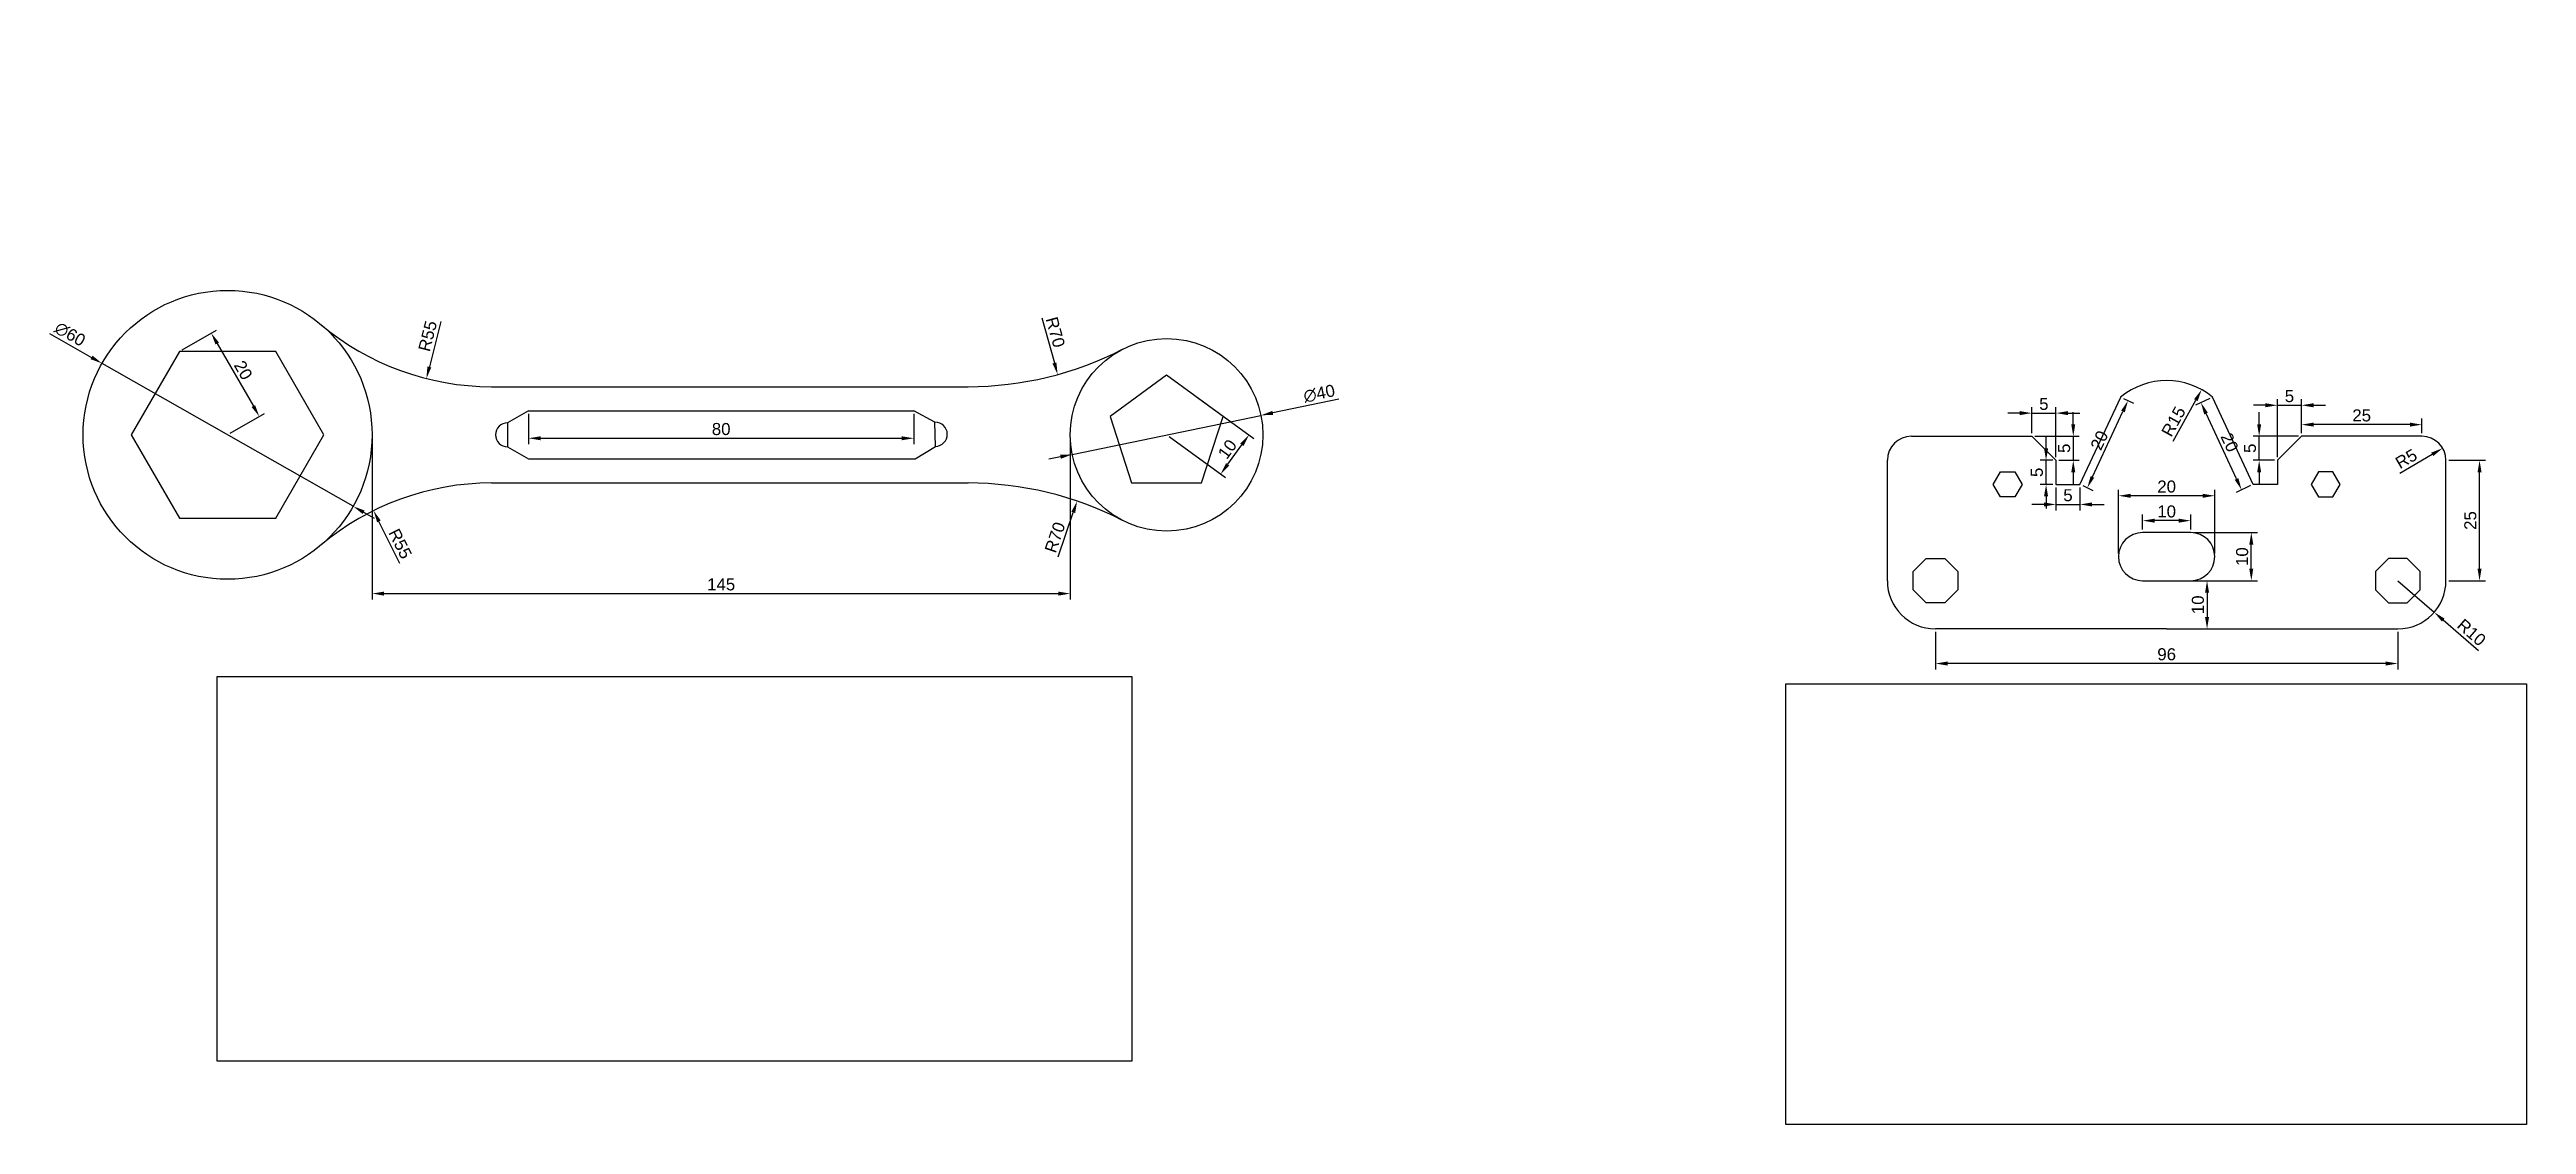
# Model space of a CAD drawing. Header units: millimetres. Extents: x 175 to 689, y 208 to 431.
import ezdxf

# ---------------------------------------------------------------- set-up
doc = ezdxf.new("R2010")
doc.units = ezdxf.units.MM
doc.styles.get("Standard").update_dxf_attribs({"font": 'arial.ttf'})
doc.dimstyles.new('ISO-25', dxfattribs={"dimtxt": 2.5, "dimasz": 2.5, "dimexe": 1.25, "dimexo": 0.625, "dimtad": 1, "dimtxsty": 'Standard', "dimcen": 2.5, "dimadec": 0, "dimazin": 0, "dimtfac": 1, "dimtmove": 0, "dimatfit": 3, "dimfxl": 1, "dimarcsym": 0})
picture_1 = doc.add_image_def('image1.jpg', size_in_pixel=(1805, 759))
picture_2 = doc.add_image_def('image2.jpg', size_in_pixel=(1410, 839))

# ---------------------------------------------------------------- blocks, each defined once
blk = doc.blocks.new('*D4')
at = {"color": 0, "lineweight": -2, "transparency": 16777216}
for p, q in [((274.13, 355.66), (274.13, 349.32)), ((354.13, 355.66), (354.13, 349.32)), ((276.63, 350.57), (351.63, 350.57))]:
    blk.add_line(p, q, dxfattribs=at)
at = {"color": 0, "transparency": 16777216}
for points in [[(276.63, 350.98), (276.63, 350.15), (274.13, 350.57)], [(351.63, 350.98), (351.63, 350.15), (354.13, 350.57)]]:
    blk.add_solid(points, dxfattribs=at)
at = {"layer": 'Defpoints', "color": 0, "transparency": 16777216}
for p in [(274.13, 356.28), (354.13, 356.28), (354.13, 350.57)]:
    blk.add_point(p, dxfattribs=at)
at = {"color": 0, "transparency": 16777216, "insert": (314.13, 352.47), "char_height": 2.5, "attachment_point": 5}
blk.add_mtext('80', dxfattribs=at)
blk = doc.blocks.new('*D5')
at = {"color": 0, "lineweight": -2, "transparency": 16777216}
blk.add_line((247.39, 324.58), (243.06, 333.31), dxfattribs=at)
at = {"color": 0, "transparency": 16777216}
blk.add_solid([(243.44, 333.49), (242.69, 333.12), (241.95, 335.55)], dxfattribs=at)
at = {"layer": 'Defpoints', "color": 0, "transparency": 16777216}
for p in [(241.95, 335.55), (266.41, 286.28)]:
    blk.add_point(p, dxfattribs=at)
at = {"color": 0, "transparency": 16777216, "insert": (247.48, 328.67), "char_height": 2.5, "attachment_point": 5, "rotation": 296.401}
blk.add_mtext('R55', dxfattribs=at)
blk = doc.blocks.new('*D6')
at = {"color": 0, "lineweight": -2, "transparency": 16777216}
blk.add_line((384.09, 325.96), (387.24, 335.15), dxfattribs=at)
at = {"color": 0, "transparency": 16777216}
blk.add_solid([(386.84, 335.29), (387.63, 335.02), (388.05, 337.52)], dxfattribs=at)
at = {"layer": 'Defpoints', "color": 0, "transparency": 16777216}
for p in [(388.05, 337.52), (365.4, 271.28)]:
    blk.add_point(p, dxfattribs=at)
at = {"color": 0, "transparency": 16777216, "insert": (383.46, 329.99), "char_height": 2.5, "attachment_point": 5, "rotation": 71.128}
blk.add_mtext('R70', dxfattribs=at)
blk = doc.blocks.new('*D7')
at = {"color": 0, "lineweight": -2, "transparency": 16777216}
blk.add_line((380.75, 375.57), (383.33, 366.21), dxfattribs=at)
at = {"color": 0, "transparency": 16777216}
blk.add_solid([(383.74, 366.32), (382.93, 366.1), (384, 363.8)], dxfattribs=at)
at = {"layer": 'Defpoints', "color": 0, "transparency": 16777216}
for p in [(365.4, 431.28), (384, 363.8)]:
    blk.add_point(p, dxfattribs=at)
at = {"color": 0, "transparency": 16777216, "insert": (383.54, 372.6), "char_height": 2.5, "attachment_point": 5, "rotation": 285.4052}
blk.add_mtext('R70', dxfattribs=at)
blk = doc.blocks.new('*D8')
at = {"color": 0, "lineweight": -2, "transparency": 16777216}
blk.add_line((255.92, 374.83), (253.53, 365.39), dxfattribs=at)
at = {"color": 0, "transparency": 16777216}
blk.add_solid([(253.13, 365.49), (253.93, 365.28), (252.92, 362.96)], dxfattribs=at)
at = {"layer": 'Defpoints', "color": 0, "transparency": 16777216}
for p in [(266.41, 416.28), (252.92, 362.96)]:
    blk.add_point(p, dxfattribs=at)
at = {"color": 0, "transparency": 16777216, "insert": (253.19, 371.79), "char_height": 2.5, "attachment_point": 5, "rotation": 75.8021}
blk.add_mtext('R55', dxfattribs=at)
blk = doc.blocks.new('*D9')
at = {"color": 0, "lineweight": -2, "transparency": 16777216}
for p, q in [((241.63, 350.66), (241.63, 317.07)), ((386.63, 350.66), (386.63, 317.07)), ((244.13, 318.32), (384.13, 318.32))]:
    blk.add_line(p, q, dxfattribs=at)
at = {"color": 0, "transparency": 16777216}
for points in [[(244.13, 318.73), (244.13, 317.9), (241.63, 318.32)], [(384.13, 318.73), (384.13, 317.9), (386.63, 318.32)]]:
    blk.add_solid(points, dxfattribs=at)
at = {"layer": 'Defpoints', "color": 0, "transparency": 16777216}
for p in [(241.63, 351.28), (386.63, 351.28), (386.63, 318.32)]:
    blk.add_point(p, dxfattribs=at)
at = {"color": 0, "transparency": 16777216, "insert": (314.13, 320.22), "char_height": 2.5, "attachment_point": 5}
blk.add_mtext('145', dxfattribs=at)
blk = doc.blocks.new('*D10')
at = {"color": 0, "lineweight": -2, "transparency": 16777216}
for p, q in [((387.05, 347.23), (426.22, 355.33)), ((442.41, 358.68), (428.67, 355.84)), ((384.6, 346.73), (382.15, 346.22))]:
    blk.add_line(p, q, dxfattribs=at)
at = {"color": 0, "transparency": 16777216}
for points in [[(428.58, 356.25), (428.75, 355.43), (426.22, 355.33)], [(384.52, 347.13), (384.68, 346.32), (387.05, 347.23)]]:
    blk.add_solid(points, dxfattribs=at)
at = {"layer": 'Defpoints', "color": 0, "transparency": 16777216}
for p in [(426.22, 355.33), (387.05, 347.23)]:
    blk.add_point(p, dxfattribs=at)
at = {"color": 0, "transparency": 16777216, "insert": (438.32, 359.85), "char_height": 2.5, "attachment_point": 5, "rotation": 11.6835}
blk.add_mtext('∅40', dxfattribs=at)
blk = doc.blocks.new('*D11')
at = {"color": 0, "lineweight": -2, "transparency": 16777216}
for p, q in [((174.66, 372.32), (183.39, 367.36)), ((237.71, 336.44), (185.56, 366.12)), ((239.88, 335.21), (242.05, 333.97))]:
    blk.add_line(p, q, dxfattribs=at)
at = {"color": 0, "transparency": 16777216}
for points in [[(183.59, 367.72), (183.18, 366.99), (185.56, 366.12)], [(240.09, 335.57), (239.67, 334.85), (237.71, 336.44)]]:
    blk.add_solid(points, dxfattribs=at)
at = {"layer": 'Defpoints', "color": 0, "transparency": 16777216}
for p in [(185.56, 366.12), (237.71, 336.44)]:
    blk.add_point(p, dxfattribs=at)
at = {"color": 0, "transparency": 16777216, "insert": (178.91, 372.17), "char_height": 2.5, "attachment_point": 5, "rotation": 330.357}
blk.add_mtext('∅60', dxfattribs=at)
blk = doc.blocks.new('*D12')
at = {"color": 0, "lineweight": -2, "transparency": 16777216}
for p, q in [((202.18, 368.92), (209.32, 373.04)), ((209.48, 370.25), (216.98, 357.26)), ((212.18, 351.6), (219.32, 355.72))]:
    blk.add_line(p, q, dxfattribs=at)
at = {"color": 0, "transparency": 16777216}
for points in [[(209.84, 370.46), (209.12, 370.04), (208.23, 372.41)], [(217.34, 357.47), (216.62, 357.05), (218.23, 355.09)]]:
    blk.add_solid(points, dxfattribs=at)
at = {"layer": 'Defpoints', "color": 0, "transparency": 16777216}
for p in [(201.63, 368.6), (218.23, 355.09), (211.63, 351.28)]:
    blk.add_point(p, dxfattribs=at)
at = {"color": 0, "transparency": 16777216, "insert": (214.88, 364.7), "char_height": 2.5, "attachment_point": 5, "rotation": 300}
blk.add_mtext('20', dxfattribs=at)
blk = doc.blocks.new('*D13')
at = {"color": 0, "lineweight": -2, "transparency": 16777216}
for p, q in [((413.02, 359.01), (424.74, 350.49)), ((407.14, 350.92), (418.86, 342.4)), ((419.32, 345.16), (422.26, 349.2))]:
    blk.add_line(p, q, dxfattribs=at)
at = {"color": 0, "transparency": 16777216}
for points in [[(421.92, 349.45), (422.59, 348.96), (423.72, 351.23)], [(418.98, 345.4), (419.65, 344.91), (417.85, 343.14)]]:
    blk.add_solid(points, dxfattribs=at)
at = {"layer": 'Defpoints', "color": 0, "transparency": 16777216}
for p in [(412.51, 359.37), (406.63, 351.28), (423.72, 351.23)]:
    blk.add_point(p, dxfattribs=at)
at = {"color": 0, "transparency": 16777216, "insert": (419.25, 348.3), "char_height": 2.5, "attachment_point": 5, "rotation": 54}
blk.add_mtext('10', dxfattribs=at)
blk = doc.blocks.new('*D15')
at = {"color": 0, "lineweight": -2, "transparency": 16777216}
for p, q in [((634.8, 357.42), (632.3, 357.42)), ((637.3, 346.62), (637.3, 358.67)), ((637.3, 357.42), (642.3, 357.42)), ((642.3, 351.62), (642.3, 358.67)), ((644.8, 357.42), (647.3, 357.42))]:
    blk.add_line(p, q, dxfattribs=at)
at = {"color": 0, "transparency": 16777216}
for points in [[(634.8, 357.84), (634.8, 357), (637.3, 357.42)], [(644.8, 357.84), (644.8, 357), (642.3, 357.42)]]:
    blk.add_solid(points, dxfattribs=at)
at = {"layer": 'Defpoints', "color": 0, "transparency": 16777216}
for p in [(642.3, 357.42), (642.3, 350.99), (637.3, 345.99)]:
    blk.add_point(p, dxfattribs=at)
at = {"color": 0, "transparency": 16777216, "insert": (639.8, 359.31), "char_height": 2.5, "attachment_point": 5}
blk.add_mtext('5', dxfattribs=at)
blk = doc.blocks.new('*D16')
at = {"color": 0, "lineweight": -2, "transparency": 16777216}
for p, q in [((633.51, 353.49), (633.51, 355.99)), ((641.67, 350.99), (632.26, 350.99)), ((633.51, 345.99), (633.51, 350.99)), ((636.67, 345.99), (632.26, 345.99)), ((633.51, 343.49), (633.51, 340.99))]:
    blk.add_line(p, q, dxfattribs=at)
at = {"color": 0, "transparency": 16777216}
for points in [[(633.09, 353.49), (633.93, 353.49), (633.51, 350.99)], [(633.09, 343.49), (633.93, 343.49), (633.51, 345.99)]]:
    blk.add_solid(points, dxfattribs=at)
at = {"layer": 'Defpoints', "color": 0, "transparency": 16777216}
for p in [(633.51, 350.99), (642.3, 350.99), (637.3, 345.99)]:
    blk.add_point(p, dxfattribs=at)
at = {"color": 0, "transparency": 16777216, "insert": (631.61, 348.49), "char_height": 2.5, "attachment_point": 5, "rotation": 90}
blk.add_mtext('5', dxfattribs=at)
blk = doc.blocks.new('*D17')
at = {"color": 0, "lineweight": -2, "transparency": 16777216}
for p, q in [((642.3, 351.62), (642.3, 354.65)), ((664.8, 353.4), (644.8, 353.4)), ((667.3, 351.62), (667.3, 354.65))]:
    blk.add_line(p, q, dxfattribs=at)
at = {"color": 0, "transparency": 16777216}
for points in [[(644.8, 353.82), (644.8, 352.99), (642.3, 353.4)], [(664.8, 353.82), (664.8, 352.99), (667.3, 353.4)]]:
    blk.add_solid(points, dxfattribs=at)
at = {"layer": 'Defpoints', "color": 0, "transparency": 16777216}
for p in [(642.3, 353.4), (642.3, 350.99), (667.3, 350.99)]:
    blk.add_point(p, dxfattribs=at)
at = {"color": 0, "transparency": 16777216, "insert": (654.8, 355.3), "char_height": 2.5, "attachment_point": 5}
blk.add_mtext('25', dxfattribs=at)
blk = doc.blocks.new('*D18')
at = {"color": 0, "lineweight": -2, "transparency": 16777216}
blk.add_line((662.71, 343.33), (669.46, 347.24), dxfattribs=at)
at = {"color": 0, "transparency": 16777216}
blk.add_solid([(669.25, 347.6), (669.67, 346.88), (671.62, 348.5)], dxfattribs=at)
at = {"layer": 'Defpoints', "color": 0, "transparency": 16777216}
for p in [(667.3, 345.99), (671.62, 348.5)]:
    blk.add_point(p, dxfattribs=at)
at = {"color": 0, "transparency": 16777216, "insert": (664.05, 346.3), "char_height": 2.5, "attachment_point": 5, "rotation": 30.0923}
blk.add_mtext('R5', dxfattribs=at)
blk = doc.blocks.new('*D19')
at = {"color": 0, "lineweight": -2, "transparency": 16777216}
for p, q in [((662.3, 320.99), (669.86, 314.45)), ((679.09, 306.45), (671.75, 312.81))]:
    blk.add_line(p, q, dxfattribs=at)
at = {"color": 0, "transparency": 16777216}
blk.add_solid([(672.02, 313.12), (671.47, 312.49), (669.86, 314.45)], dxfattribs=at)
at = {"layer": 'Defpoints', "color": 0, "transparency": 16777216}
for p in [(662.3, 320.99), (669.86, 314.45)]:
    blk.add_point(p, dxfattribs=at)
at = {"color": 0, "transparency": 16777216, "insert": (677.61, 310.25), "char_height": 2.5, "attachment_point": 5, "rotation": 319.1176}
blk.add_mtext('R10', dxfattribs=at)
blk = doc.blocks.new('*D20')
at = {"color": 0, "lineweight": -2, "transparency": 16777216}
for p, q in [((672.92, 345.99), (680.52, 345.99)), ((679.27, 323.49), (679.27, 343.49)), ((672.92, 320.99), (680.52, 320.99))]:
    blk.add_line(p, q, dxfattribs=at)
at = {"color": 0, "transparency": 16777216}
for points in [[(678.86, 343.49), (679.69, 343.49), (679.27, 345.99)], [(678.86, 323.49), (679.69, 323.49), (679.27, 320.99)]]:
    blk.add_solid(points, dxfattribs=at)
at = {"layer": 'Defpoints', "color": 0, "transparency": 16777216}
for p in [(672.3, 345.99), (679.27, 345.99), (672.3, 320.99)]:
    blk.add_point(p, dxfattribs=at)
at = {"color": 0, "transparency": 16777216, "insert": (677.37, 333.49), "char_height": 2.5, "attachment_point": 5, "rotation": 90}
blk.add_mtext('25', dxfattribs=at)
blk = doc.blocks.new('*D21')
at = {"color": 0, "lineweight": -2, "transparency": 16777216}
blk.add_line((615.63, 349.96), (620.36, 358.48), dxfattribs=at)
at = {"color": 0, "transparency": 16777216}
blk.add_solid([(619.99, 358.68), (620.72, 358.28), (621.57, 360.67)], dxfattribs=at)
at = {"layer": 'Defpoints', "color": 0, "transparency": 16777216}
for p in [(621.57, 360.67), (614.3, 347.55)]:
    blk.add_point(p, dxfattribs=at)
at = {"color": 0, "transparency": 16777216, "insert": (615.73, 354.05), "char_height": 2.5, "attachment_point": 5, "rotation": 61.0057}
blk.add_mtext('R15', dxfattribs=at)
blk = doc.blocks.new('*D22')
at = {"color": 0, "lineweight": -2, "transparency": 16777216}
for p, q in [((604.3, 326.62), (604.3, 339.88)), ((624.3, 326.62), (624.3, 339.88)), ((621.8, 338.63), (606.8, 338.63))]:
    blk.add_line(p, q, dxfattribs=at)
at = {"color": 0, "transparency": 16777216}
for points in [[(606.8, 339.04), (606.8, 338.21), (604.3, 338.63)], [(621.8, 339.04), (621.8, 338.21), (624.3, 338.63)]]:
    blk.add_solid(points, dxfattribs=at)
at = {"layer": 'Defpoints', "color": 0, "transparency": 16777216}
for p in [(604.3, 338.63), (604.3, 325.99), (624.3, 325.99)]:
    blk.add_point(p, dxfattribs=at)
at = {"color": 0, "transparency": 16777216, "insert": (614.3, 340.53), "char_height": 2.5, "attachment_point": 5}
blk.add_mtext('20', dxfattribs=at)
blk = doc.blocks.new('*D23')
at = {"color": 0, "lineweight": -2, "transparency": 16777216}
for p, q in [((609.3, 331.62), (609.3, 334.71)), ((619.3, 331.62), (619.3, 334.71)), ((616.8, 333.46), (611.8, 333.46))]:
    blk.add_line(p, q, dxfattribs=at)
at = {"color": 0, "transparency": 16777216}
for points in [[(611.8, 333.87), (611.8, 333.04), (609.3, 333.46)], [(616.8, 333.87), (616.8, 333.04), (619.3, 333.46)]]:
    blk.add_solid(points, dxfattribs=at)
at = {"layer": 'Defpoints', "color": 0, "transparency": 16777216}
for p in [(609.3, 333.46), (609.3, 330.99), (619.3, 330.99)]:
    blk.add_point(p, dxfattribs=at)
at = {"color": 0, "transparency": 16777216, "insert": (614.3, 335.36), "char_height": 2.5, "attachment_point": 5}
blk.add_mtext('10', dxfattribs=at)
blk = doc.blocks.new('*D24')
at = {"color": 0, "lineweight": -2, "transparency": 16777216}
for p, q in [((619.92, 330.99), (633.13, 330.99)), ((631.88, 323.49), (631.88, 328.49)), ((619.92, 320.99), (633.13, 320.99))]:
    blk.add_line(p, q, dxfattribs=at)
at = {"color": 0, "transparency": 16777216}
for points in [[(631.46, 328.49), (632.29, 328.49), (631.88, 330.99)], [(631.46, 323.49), (632.29, 323.49), (631.88, 320.99)]]:
    blk.add_solid(points, dxfattribs=at)
at = {"layer": 'Defpoints', "color": 0, "transparency": 16777216}
for p in [(619.3, 330.99), (631.88, 330.99), (619.3, 320.99)]:
    blk.add_point(p, dxfattribs=at)
at = {"color": 0, "transparency": 16777216, "insert": (629.98, 325.99), "char_height": 2.5, "attachment_point": 5, "rotation": 90}
blk.add_mtext('10', dxfattribs=at)
blk = doc.blocks.new('*D25')
at = {"color": 0, "lineweight": -2, "transparency": 16777216}
for p, q in [((566.3, 310.37), (566.3, 302.55)), ((662.3, 310.37), (662.3, 302.55)), ((659.8, 303.8), (568.8, 303.8))]:
    blk.add_line(p, q, dxfattribs=at)
at = {"color": 0, "transparency": 16777216}
for points in [[(568.8, 304.22), (568.8, 303.38), (566.3, 303.8)], [(659.8, 304.22), (659.8, 303.38), (662.3, 303.8)]]:
    blk.add_solid(points, dxfattribs=at)
at = {"layer": 'Defpoints', "color": 0, "transparency": 16777216}
for p in [(566.3, 310.99), (662.3, 310.99), (566.3, 303.8)]:
    blk.add_point(p, dxfattribs=at)
at = {"color": 0, "transparency": 16777216, "insert": (614.3, 305.7), "char_height": 2.5, "attachment_point": 5}
blk.add_mtext('96', dxfattribs=at)
blk = doc.blocks.new('*D26')
at = {"color": 0, "lineweight": -2, "transparency": 16777216}
for p, q in [((614.92, 320.99), (623.94, 320.99)), ((622.69, 318.49), (622.69, 313.49)), ((614.92, 310.99), (623.94, 310.99))]:
    blk.add_line(p, q, dxfattribs=at)
at = {"color": 0, "transparency": 16777216}
for points in [[(622.27, 318.49), (623.11, 318.49), (622.69, 320.99)], [(622.27, 313.49), (623.11, 313.49), (622.69, 310.99)]]:
    blk.add_solid(points, dxfattribs=at)
at = {"layer": 'Defpoints', "color": 0, "transparency": 16777216}
for p in [(614.3, 320.99), (614.3, 310.99), (622.69, 310.99)]:
    blk.add_point(p, dxfattribs=at)
at = {"color": 0, "transparency": 16777216, "insert": (620.79, 315.99), "char_height": 2.5, "attachment_point": 5, "rotation": 90}
blk.add_mtext('10', dxfattribs=at)
blk = doc.blocks.new('*D27')
at = {"color": 0, "lineweight": -2, "transparency": 16777216}
for p, q in [((623.28, 358.85), (620.28, 357.46)), ((628.81, 342.12), (622.47, 355.72)), ((631.73, 340.73), (628.73, 339.33))]:
    blk.add_line(p, q, dxfattribs=at)
at = {"color": 0, "transparency": 16777216}
for points in [[(622.85, 355.89), (622.09, 355.54), (621.41, 357.98)], [(629.19, 342.3), (628.43, 341.95), (629.86, 339.86)]]:
    blk.add_solid(points, dxfattribs=at)
at = {"layer": 'Defpoints', "color": 0, "transparency": 16777216}
for p in [(621.41, 357.98), (623.84, 359.12), (632.3, 340.99)]:
    blk.add_point(p, dxfattribs=at)
at = {"color": 0, "transparency": 16777216, "insert": (627.36, 349.72), "char_height": 2.5, "attachment_point": 5, "rotation": 295}
blk.add_mtext('20', dxfattribs=at)
blk = doc.blocks.new('*D28')
at = {"color": 0, "lineweight": -2, "transparency": 16777216}
for p, q in [((598.88, 342.54), (605.22, 356.14)), ((605.32, 358.85), (607.41, 357.87)), ((596.86, 340.73), (598.96, 339.75))]:
    blk.add_line(p, q, dxfattribs=at)
at = {"color": 0, "transparency": 16777216}
for points in [[(604.85, 356.31), (605.6, 355.96), (606.28, 358.4)], [(598.51, 342.72), (599.26, 342.37), (597.83, 340.28)]]:
    blk.add_solid(points, dxfattribs=at)
at = {"layer": 'Defpoints', "color": 0, "transparency": 16777216}
for p in [(604.75, 359.12), (606.28, 358.4), (596.3, 340.99)]:
    blk.add_point(p, dxfattribs=at)
at = {"color": 0, "transparency": 16777216, "insert": (600.33, 350.14), "char_height": 2.5, "attachment_point": 5, "rotation": 65}
blk.add_mtext('20', dxfattribs=at)
blk = doc.blocks.new('*D29')
at = {"color": 0, "lineweight": -2, "transparency": 16777216}
for p, q in [((591.3, 340.37), (591.3, 335.58)), ((596.3, 340.37), (596.3, 335.58)), ((588.8, 336.83), (586.3, 336.83)), ((591.3, 336.83), (596.3, 336.83)), ((598.8, 336.83), (601.3, 336.83))]:
    blk.add_line(p, q, dxfattribs=at)
at = {"color": 0, "transparency": 16777216}
for points in [[(588.8, 337.25), (588.8, 336.41), (591.3, 336.83)], [(598.8, 337.25), (598.8, 336.41), (596.3, 336.83)]]:
    blk.add_solid(points, dxfattribs=at)
at = {"layer": 'Defpoints', "color": 0, "transparency": 16777216}
for p in [(591.3, 340.99), (596.3, 340.99), (596.3, 336.83)]:
    blk.add_point(p, dxfattribs=at)
at = {"color": 0, "transparency": 16777216, "insert": (593.8, 338.73), "char_height": 2.5, "attachment_point": 5}
blk.add_mtext('5', dxfattribs=at)
blk = doc.blocks.new('*D30')
at = {"color": 0, "lineweight": -2, "transparency": 16777216}
for p, q in [((589.26, 348.49), (589.26, 350.99)), ((590.67, 345.99), (588.01, 345.99)), ((589.26, 340.99), (589.26, 345.99)), ((590.67, 340.99), (588.01, 340.99)), ((589.26, 338.49), (589.26, 335.99))]:
    blk.add_line(p, q, dxfattribs=at)
at = {"color": 0, "transparency": 16777216}
for points in [[(588.84, 348.49), (589.68, 348.49), (589.26, 345.99)], [(588.84, 338.49), (589.68, 338.49), (589.26, 340.99)]]:
    blk.add_solid(points, dxfattribs=at)
at = {"layer": 'Defpoints', "color": 0, "transparency": 16777216}
for p in [(589.26, 345.99), (591.3, 345.99), (591.3, 340.99)]:
    blk.add_point(p, dxfattribs=at)
at = {"color": 0, "transparency": 16777216, "insert": (587.36, 343.49), "char_height": 2.5, "attachment_point": 5, "rotation": 90}
blk.add_mtext('5', dxfattribs=at)
blk = doc.blocks.new('*D31')
at = {"color": 0, "lineweight": -2, "transparency": 16777216}
for p, q in [((583.8, 355.79), (581.3, 355.79)), ((586.3, 351.62), (586.3, 357.04)), ((586.3, 355.79), (591.3, 355.79)), ((591.3, 346.62), (591.3, 357.04)), ((593.8, 355.79), (596.3, 355.79))]:
    blk.add_line(p, q, dxfattribs=at)
at = {"color": 0, "transparency": 16777216}
for points in [[(583.8, 356.21), (583.8, 355.38), (586.3, 355.79)], [(593.8, 356.21), (593.8, 355.38), (591.3, 355.79)]]:
    blk.add_solid(points, dxfattribs=at)
at = {"layer": 'Defpoints', "color": 0, "transparency": 16777216}
for p in [(591.3, 355.79), (586.3, 350.99), (591.3, 345.99)]:
    blk.add_point(p, dxfattribs=at)
at = {"color": 0, "transparency": 16777216, "insert": (588.8, 357.69), "char_height": 2.5, "attachment_point": 5}
blk.add_mtext('5', dxfattribs=at)
blk = doc.blocks.new('*D32')
at = {"color": 0, "lineweight": -2, "transparency": 16777216}
for p, q in [((594.91, 353.49), (594.91, 355.99)), ((586.92, 350.99), (596.16, 350.99)), ((594.91, 350.99), (594.91, 345.99)), ((591.92, 345.99), (596.16, 345.99)), ((594.91, 343.49), (594.91, 340.99))]:
    blk.add_line(p, q, dxfattribs=at)
at = {"color": 0, "transparency": 16777216}
for points in [[(594.49, 353.49), (595.32, 353.49), (594.91, 350.99)], [(594.49, 343.49), (595.32, 343.49), (594.91, 345.99)]]:
    blk.add_solid(points, dxfattribs=at)
at = {"layer": 'Defpoints', "color": 0, "transparency": 16777216}
for p in [(586.3, 350.99), (591.3, 345.99), (594.91, 345.99)]:
    blk.add_point(p, dxfattribs=at)
at = {"color": 0, "transparency": 16777216, "insert": (593.01, 348.49), "char_height": 2.5, "attachment_point": 5, "rotation": 90}
blk.add_mtext('5', dxfattribs=at)

msp = doc.modelspace()

# ---------------------------------------------------------------- linework, layer by layer
for p, q in [((266.407, 361.283), (365.403, 361.283)), ((274.134, 356.283), (354.134, 356.283)), ((596.296, 340.991), (604.749, 359.117)), ((632.296, 340.991), (623.844, 359.117)), ((561.296, 350.991), (586.296, 350.991)), ((591.296, 345.991), (586.296, 350.991)), ((637.296, 345.991), (642.296, 350.991)), ((667.296, 350.991), (642.296, 350.991)), ((274.101, 346.283), (354.383, 346.283)), ((556.296, 320.991), (556.296, 345.991)), ((591.296, 345.991), (591.296, 340.991)), ((637.296, 345.991), (637.296, 340.991)), ((672.296, 320.991), (672.296, 345.991)), ((266.407, 341.283), (365.403, 341.283)), ((591.296, 340.991), (596.296, 340.991)), ((637.296, 340.991), (632.296, 340.991)), ((619.296, 330.991), (609.296, 330.991)), ((609.296, 320.991), (614.296, 320.991)), ((614.296, 320.991), (619.296, 320.991)), ((614.296, 310.991), (566.296, 310.991)), ((614.296, 310.991), (662.296, 310.991))]:
    msp.add_line(p, q)
for points in [[(201.634, 368.603), (191.634, 351.283), (201.634, 333.962), (221.634, 333.962), (231.634, 351.283), (221.634, 368.603)], [(406.634, 363.643), (394.879, 355.102), (399.369, 341.283), (413.9, 341.283), (418.39, 355.102)], [(582.796, 343.589), (584.296, 340.991), (582.796, 338.393), (579.796, 338.393), (578.296, 340.991), (579.796, 343.589)], [(645.796, 343.589), (644.296, 340.991), (645.796, 338.393), (648.796, 338.393), (650.296, 340.991), (648.796, 343.589)], [(568.21, 325.61), (570.916, 322.904), (570.916, 319.077), (568.21, 316.371), (564.383, 316.371), (561.677, 319.077), (561.677, 322.904), (564.383, 325.61)], [(660.383, 325.61), (657.677, 322.904), (657.677, 319.077), (660.383, 316.371), (664.21, 316.371), (666.916, 319.077), (666.916, 322.904), (664.21, 325.61)]]:
    msp.add_lwpolyline(points, close=True)
for points in [[(274.101, 356.283), (269.771, 353.783), (269.771, 348.783), (274.101, 346.283)], [(354.383, 346.283), (358.651, 348.89), (358.527, 353.89), (354.134, 356.283)]]:
    msp.add_lwpolyline(points)
for centre, radius in [((211.634, 351.283), 30), ((406.634, 351.283), 20)]:
    msp.add_circle(centre, radius)
for centre, radius, start, end in [((266.407, 416.283), 55, 229.88083, 270), ((365.403, 431.283), 70, 270, 297.26604), ((614.296, 347.548), 15, 50.46801, 129.53199), ((269.771, 351.283), 2.5, 90, 270), ((358.589, 351.39), 2.501, 271.42214, 91.42214), ((561.296, 345.991), 5, 90, 180), ((667.296, 345.991), 5, 0, 90), ((266.407, 286.283), 55, 90, 130.11917), ((365.403, 271.283), 70, 62.73396, 90), ((609.296, 325.991), 5, 90, 270), ((619.296, 325.991), 5, 270, 90), ((566.296, 320.991), 10, 180, 270), ((662.296, 320.991), 10, 270, 0)]:
    msp.add_arc(centre, radius, start, end)

# ---------------------------------------------------------------- dimensions: what is measured, and where the dimension line sits
for center, mpoint, picture, middle in [((365.403, 431.283), (383.998, 363.798), '*D7', (381.712, 372.096)), ((266.407, 416.283), (252.917, 362.963), '*D8', (255.031, 371.321)), ((614.296, 347.548), (621.567, 360.668), '*D21', (617.388, 353.127)), ((667.296, 345.991), (671.622, 348.498), '*D18', (665.003, 344.662)), ((266.407, 286.283), (241.951, 335.546), '*D5', (245.784, 327.824)), ((365.403, 271.283), (388.045, 337.52), '*D6', (385.261, 329.375))]:
    dim = msp.add_radius_dim(center=center, mpoint=mpoint, dimstyle='ISO-25')
    dim.commit()
    dim.dimension.update_dxf_attribs({"geometry": picture, "text_midpoint": middle, "dimtype": 164})
for p1, p2, picture, middle in [((237.708, 336.445), (185.561, 366.12), '*D11', (177.937, 370.459)), ((387.049, 347.233), (426.22, 355.333), '*D10', (438.717, 357.917))]:
    dim = msp.add_diameter_dim_2p(p1=p1, p2=p2, dimstyle='ISO-25')
    dim.commit()
    dim.dimension.update_dxf_attribs({"geometry": picture, "text_midpoint": middle, "dimtype": 163})
for p1, p2, distance, picture, middle in [((201.634, 368.603), (211.634, 351.283), 7.62, '*D12', (214.88, 364.704)), ((406.634, 351.283), (412.512, 359.373), -13.859, '*D13', (419.247, 348.299)), ((596.296, 340.991), (604.749, 359.117), -1.69, '*D28', (600.331, 350.143)), ((632.296, 340.991), (623.844, 359.117), 2.683, '*D27', (627.362, 349.724))]:
    dim = msp.add_aligned_dim(p1=p1, p2=p2, distance=distance, dimstyle='ISO-25')
    dim.commit()
    dim.dimension.update_dxf_attribs({"geometry": picture, "text_midpoint": middle})
for base, p1, p2, picture, middle in [((642.296, 357.419), (637.296, 345.991), (642.296, 350.991), '*D15', (639.796, 359.315)), ((354.134, 350.565), (274.134, 356.283), (354.134, 356.283), '*D4', (314.134, 352.467)), ((591.296, 355.793), (586.296, 350.991), (591.296, 345.991), '*D31', (588.796, 357.689)), ((642.296, 353.402), (667.296, 350.991), (642.296, 350.991), '*D17', (654.796, 355.303)), ((386.634, 318.316), (241.634, 351.283), (386.634, 351.283), '*D9', (314.134, 320.217)), ((596.296, 336.83), (591.296, 340.991), (596.296, 340.991), '*D29', (593.796, 338.727)), ((604.296, 338.626), (624.296, 325.991), (604.296, 325.991), '*D22', (614.296, 340.528)), ((609.296, 333.456), (619.296, 330.991), (609.296, 330.991), '*D23', (614.296, 335.357)), ((566.296, 303.8), (662.296, 310.991), (566.296, 310.991), '*D25', (614.296, 305.701))]:
    dim = msp.add_linear_dim(base=base, p1=p1, p2=p2, dimstyle='ISO-25')
    dim.commit()
    dim.dimension.update_dxf_attribs({"geometry": picture, "text_midpoint": middle})
for base, p1, p2, picture, middle in [((594.907, 345.991), (586.296, 350.991), (591.296, 345.991), '*D32', (593.011, 348.491)), ((633.509, 350.991), (637.296, 345.991), (642.296, 350.991), '*D16', (631.612, 348.491)), ((589.259, 345.991), (591.296, 340.991), (591.296, 345.991), '*D30', (587.362, 343.491)), ((679.273, 345.991), (672.296, 320.991), (672.296, 345.991), '*D20', (677.372, 333.491)), ((631.877, 330.991), (619.296, 320.991), (619.296, 330.991), '*D24', (629.976, 325.991)), ((622.69, 310.991), (614.296, 320.991), (614.296, 310.991), '*D26', (620.788, 315.991))]:
    dim = msp.add_linear_dim(base=base, p1=p1, p2=p2, angle=90, dimstyle='ISO-25')
    dim.commit()
    dim.dimension.update_dxf_attribs({"geometry": picture, "text_midpoint": middle})
dim = msp.add_radius_dim(center=(662.296, 320.991), mpoint=(669.857, 314.446), dimstyle='ISO-25')
dim.commit()
dim.dimension.update_dxf_attribs({"geometry": '*D19', "text_midpoint": (677.609, 310.25)})

# ---------------------------------------------------------------- pictures from other files: only their frames are drawn
image = msp.add_image(picture_1, insert=(209.488, 221.261), size_in_units=(189.924, 79.863))
image.dxf.flags = 7
image = msp.add_image(picture_2, insert=(535.248, 208.091), size_in_units=(153.768, 91.497))
image.dxf.flags = 7

doc.saveas('drawing.dxf')
